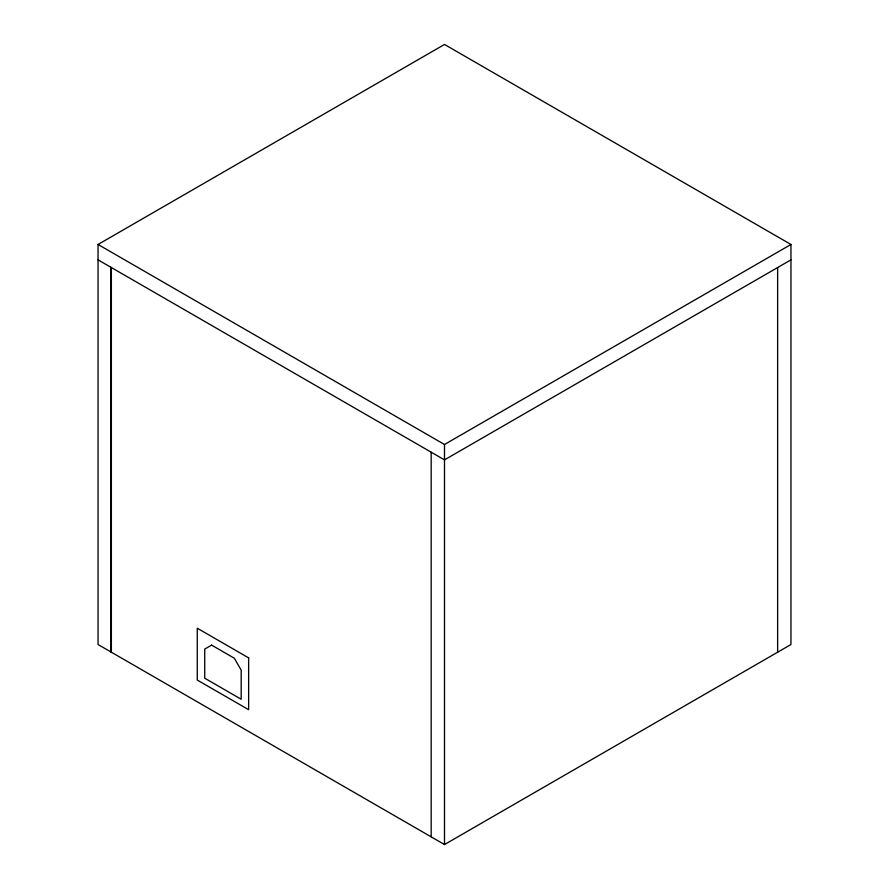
<?xml version="1.0" encoding="UTF-8"?>
<svg xmlns="http://www.w3.org/2000/svg" width="889" height="889" viewBox="0 0 889 889"><rect width="100%" height="100%" fill="white"/><g stroke="black" fill="none" stroke-linecap="round" stroke-linejoin="round"><path stroke-width="1.33" d="M98.046 244.475L444.5 44.45L790.954 244.475L790.954 644.525L444.5 844.55L98.046 644.525L98.046 244.475L444.5 444.5L790.954 244.475M790.954 259.855L444.5 459.88L98.046 259.855M777.631 267.556L777.631 652.215M444.5 444.5L444.5 844.55M431.176 452.19L431.176 836.86M111.369 267.556L111.369 652.215M110.758 267.2L110.758 651.859M211.604 645.114L204.726 649.081L204.726 678.196L241.186 699.243L241.186 670.128L234.307 658.216L211.604 645.114M248.642 657.882L197.258 628.212L197.258 680.041L248.642 709.7L248.642 657.882"/></g></svg>
